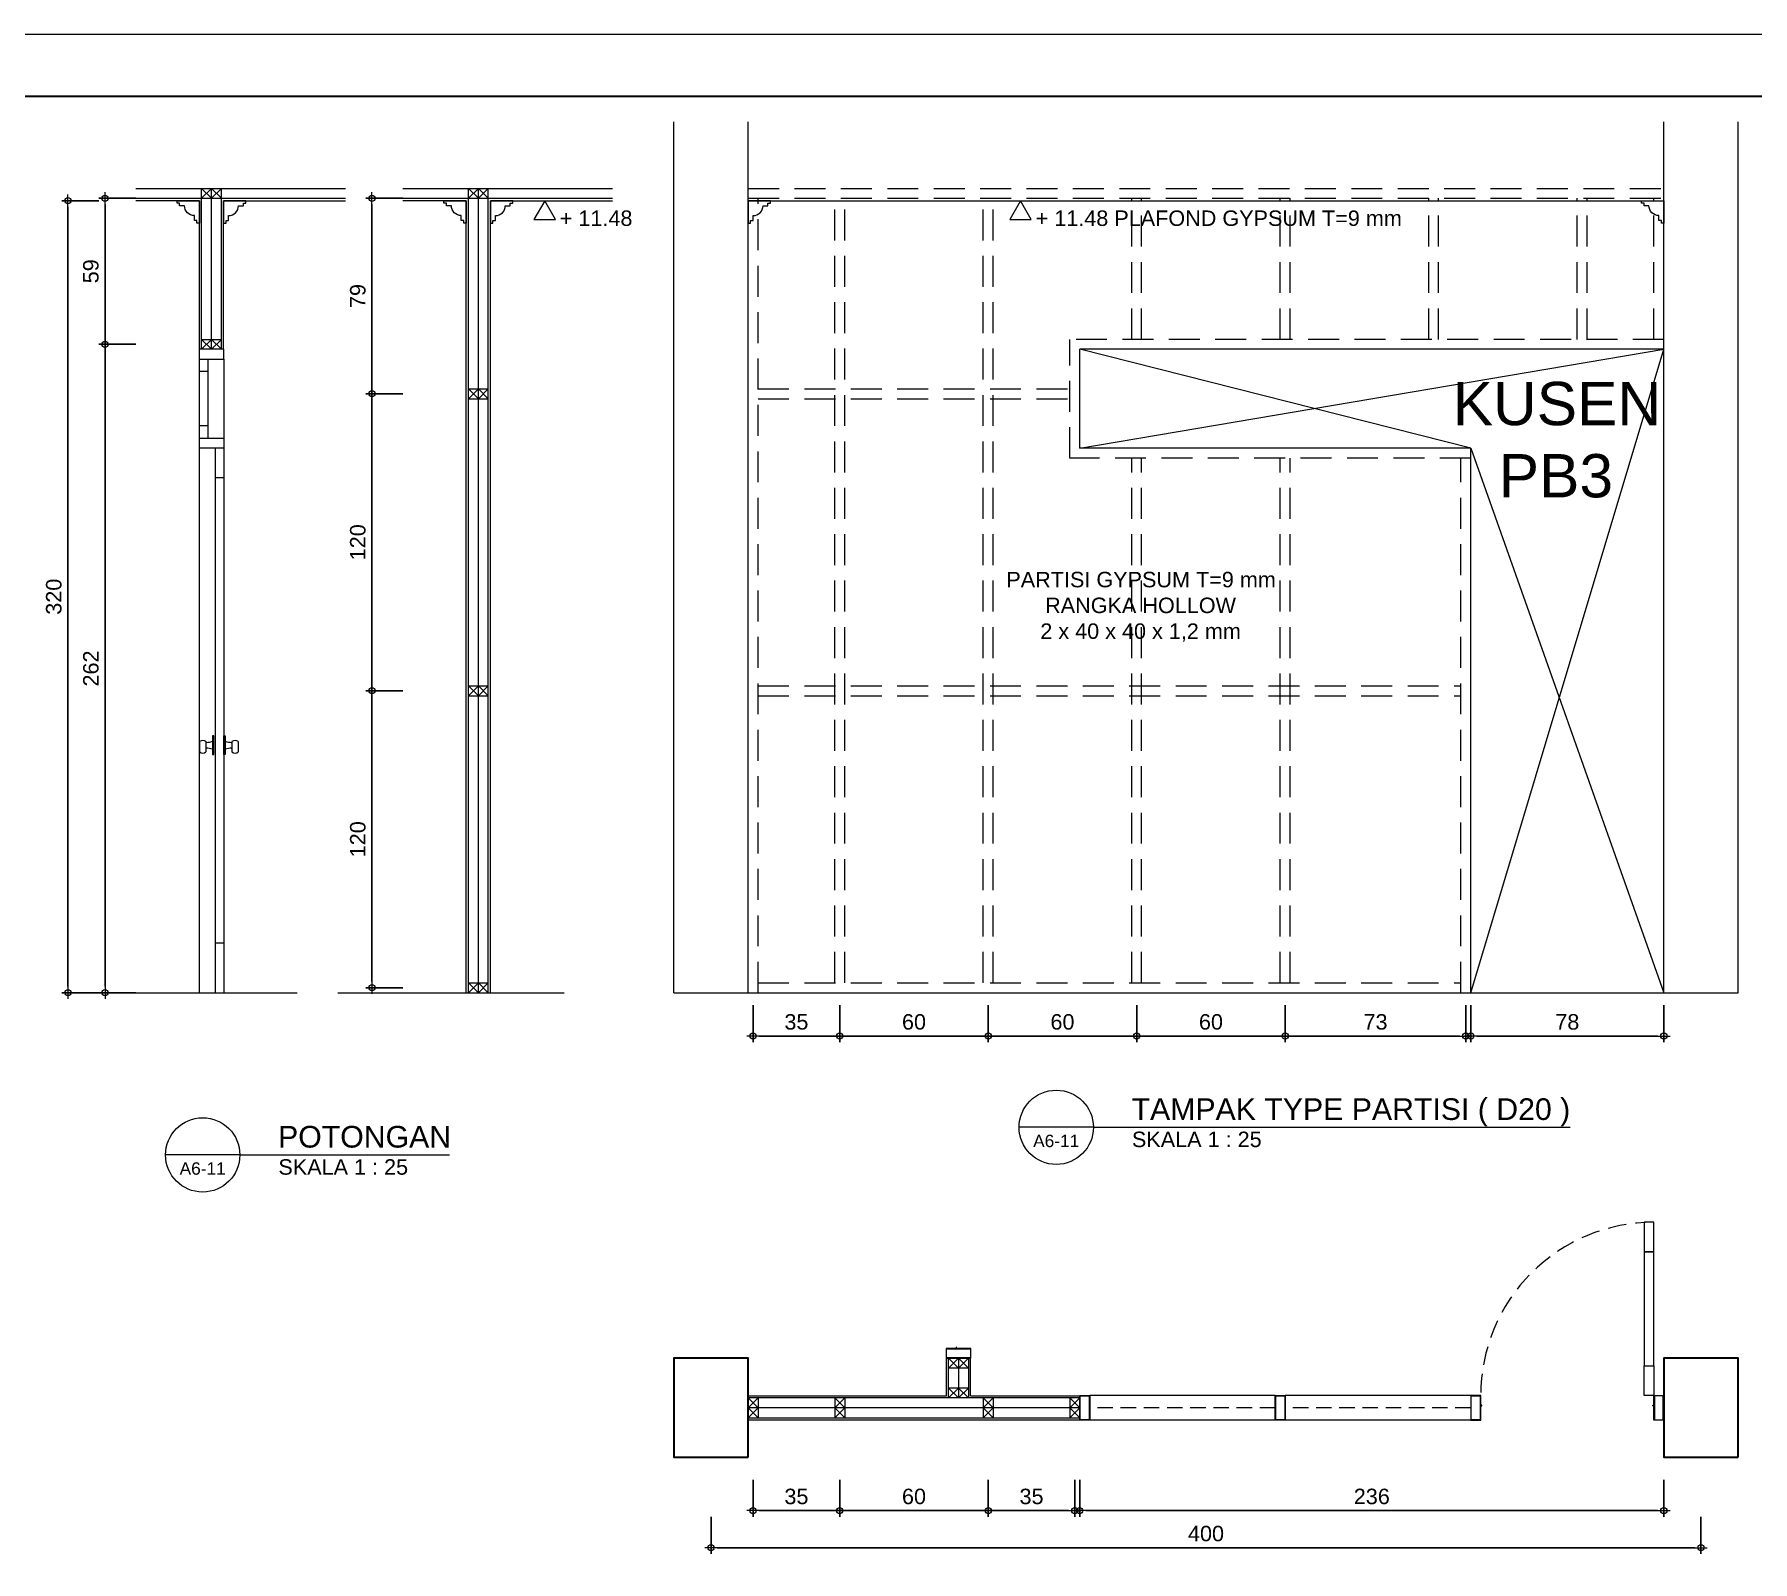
# Model space of a CAD drawing. Header units: millimetres. Extents: x -11 to 1625, y -267 to 180.
# Drawn here: x 933.04 to 960.81, y 38.32 to 63 of the extents above; entities that cross this region are included whole.
import ezdxf
from ezdxf.enums import TextEntityAlignment as Align

# ---------------------------------------------------------------- set-up
doc = ezdxf.new("R2010")
doc.units = ezdxf.units.MM
doc.linetypes.add('HIDDEN', pattern=[0.375, 0.25, -0.125])
for name, color, linetype, lineweight in [('ars', 11, 'Continuous', 5), ('GRS KOP', 1, 'Continuous', 35), ('KOLOM', 1, 'Continuous', 30), ('kop', 7, 'Continuous', 20), ('kus', 63, 'Continuous', 15), ('lan', 7, 'Continuous', 15), ('not', 7, 'Continuous', 20), ('PARTISI', 190, 'Continuous', 9), ('pla', 213, 'Continuous', 15), ('tem', 5, 'Continuous', 20), ('u', 6, 'Continuous', 20)]:
    doc.layers.add(name, color=color, linetype=linetype, lineweight=lineweight)
doc.styles.add('BARU', font='complex.shx')
doc.styles.add('S', font='SIMPLEX', dxfattribs={"width": 1.1})
doc.styles.get("Standard").update_dxf_attribs({"font": 'ARIALUNI.TTF'})
doc.dimstyles.new('SK-25', dxfattribs={"dimtxt": 0.25, "dimasz": 0.1, "dimexe": 0.1, "dimexo": 0, "dimgap": 0.1, "dimtad": 1, "dimdec": 0, "dimlfac": 25, "dimzin": 12, "dimdsep": 46, "dimtxsty": 'Standard', "dimblk": 'BULAT', "dimcen": 0.1, "dimclrd": 256, "dimadec": 0, "dimazin": 3, "dimtfac": 1, "dimtdec": 0, "dimtofl": 0, "dimtmove": 0, "dimatfit": 3, "dimldrblk": 'BULAT', "dimfxl": 0, "dimtolj": 1, "dimtzin": 0, "dimarcsym": 0})

# ---------------------------------------------------------------- blocks, each defined once
blk = doc.blocks.new('kop')
at = {"layer": 'GRS KOP'}
blk.add_lwpolyline([(1, 54), (83, 54), (83, 1), (1, 1)], close=True, dxfattribs=at)
at = {"layer": 'kop', "color": 7}
blk.add_line((84, 55), (0, 55), dxfattribs=at)
at = {"layer": 'kop', "style": 'BARU', "flags": 4}
for p, height in [((73.8, 5.4), 0.35), ((80.303, 5.382), 0.25), ((73.8, 4.9), 0.35), ((80.303, 4.882), 0.25), ((73.8, 4.4), 0.35), ((80.303, 4.382), 0.25)]:
    blk.add_attdef('-', p, '', height=height, dxfattribs=at)
at = {"layer": 'kop', "flags": 4}
for tag, p in [('AR-00', (78.057, 2.648)), ('00', (81.238, 2.647))]:
    blk.add_attdef(tag, text='', height=0.35, dxfattribs=at).set_placement(p, align=Align.MIDDLE)
blk = doc.blocks.new('Ndtpd')
blk.add_line((0.747, 0), (-0.747, 0))
blk.add_circle((0, 0), 0.747)
at = {"flags": 4}
for tag, height, p in [('NO', 0.5, (0, 0.148)), ('NOLBR', 0.3, (0, -0.398))]:
    blk.add_attdef(tag, text='', height=height, dxfattribs=at).set_placement(p, align=Align.CENTER)
for tag, p, height in [('NDTPD', (1.516, 0.148), 0.5), ('SKALA', (1.523, -0.398), 0.3)]:
    blk.add_attdef(tag, p, '', height=height, dxfattribs=at)
blk = doc.blocks.new('K1')
at = {"layer": 'KOLOM'}
blk.add_lwpolyline([(0.2, 0.15), (-0.2, 0.15), (-0.2, -0.15), (0.2, -0.15), (0.2, 0.15)], dxfattribs=at)
blk = doc.blocks.new('P 70')
at = {"linetype": 'HIDDEN', "ltscale": 0.3}
blk.add_lwpolyline([(-0.74, 0.1, -0.414214), (-0.04, 0.8, -1.303225)], format="xyb", dxfattribs=at)
for points in [[(-0.04, 0.8), (-0.08, 0.8), (-0.08, 0.68), (-0.04, 0.68)], [(-0.04, 0.68), (-0.08, 0.68), (-0.08, 0.22), (-0.04, 0.22)], [(-0.04, 0.1), (-0.08, 0.1), (-0.08, 0.22), (-0.04, 0.22)], [(-0.7351, 0.06), (-0.74, 0.06), (-0.74, 0.0615), (-0.74, 0.1), (-0.78, 0.1), (-0.78, 0), (-0.74, 0), (-0.74, 0.0565), (-0.7351, 0.0583)], [(-0.742, 0.002), (-0.778, 0.002), (-0.778, 0.098), (-0.742, 0.098)], [(-0.0449, 0.06), (-0.04, 0.06), (-0.04, 0.0615), (-0.04, 0.1), (0, 0.1), (0, 0), (-0.04, 0), (-0.04, 0.0565), (-0.0449, 0.0583)], [(-0.038, 0.002), (-0.002, 0.002), (-0.002, 0.098), (-0.038, 0.098)]]:
    blk.add_lwpolyline(points, close=True)
blk = doc.blocks.new('BULAT')
for p, q in [((-1, 0), (1, 0)), ((0, -1), (0, 1))]:
    blk.add_line(p, q)
blk.add_circle((0, 0), 0.5)
blk = doc.blocks.new('*D2588')
at = {"layer": 'Defpoints', "color": 0, "ltscale": 0.15}
for p in [(948.458, 47.311), (950.858, 47.311), (950.858, 46.811)]:
    blk.add_point(p, dxfattribs=at)
at = {"layer": 'u', "color": 0, "lineweight": -2, "ltscale": 0.15}
for p, q in [((948.458, 47.311), (948.458, 46.711)), ((950.858, 47.311), (950.858, 46.711))]:
    blk.add_line(p, q, dxfattribs=at)
at = {"layer": 'u', "lineweight": -2, "ltscale": 0.15}
blk.add_line((948.558, 46.811), (950.758, 46.811), dxfattribs=at)
at = {"layer": 'u', "lineweight": -2, "ltscale": 0.15, "xscale": 0.1, "yscale": 0.1, "zscale": 0.1, "rotation": 180}
blk.add_blockref('BULAT', (948.458, 46.811), dxfattribs=at)
at = {"layer": 'u', "lineweight": -2, "ltscale": 0.15, "xscale": 0.1, "yscale": 0.1, "zscale": 0.1}
blk.add_blockref('BULAT', (950.858, 46.811), dxfattribs=at)
at = {"layer": 'u', "color": 0, "ltscale": 0.15, "insert": (949.658, 47.038), "char_height": 0.25, "attachment_point": 5}
blk.add_mtext('\\A1;60', dxfattribs=at)
blk = doc.blocks.new('*D2589')
at = {"layer": 'Defpoints', "color": 0, "ltscale": 0.15}
for p in [(950.858, 47.311), (953.258, 47.311), (953.258, 46.811)]:
    blk.add_point(p, dxfattribs=at)
at = {"layer": 'u', "color": 0, "lineweight": -2, "ltscale": 0.15}
for p, q in [((950.858, 47.311), (950.858, 46.711)), ((953.258, 47.311), (953.258, 46.711))]:
    blk.add_line(p, q, dxfattribs=at)
at = {"layer": 'u', "lineweight": -2, "ltscale": 0.15}
blk.add_line((950.958, 46.811), (953.158, 46.811), dxfattribs=at)
at = {"layer": 'u', "lineweight": -2, "ltscale": 0.15, "xscale": 0.1, "yscale": 0.1, "zscale": 0.1, "rotation": 180}
blk.add_blockref('BULAT', (950.858, 46.811), dxfattribs=at)
at = {"layer": 'u', "lineweight": -2, "ltscale": 0.15, "xscale": 0.1, "yscale": 0.1, "zscale": 0.1}
blk.add_blockref('BULAT', (953.258, 46.811), dxfattribs=at)
at = {"layer": 'u', "color": 0, "ltscale": 0.15, "insert": (952.058, 47.038), "char_height": 0.25, "attachment_point": 5}
blk.add_mtext('\\A1;60', dxfattribs=at)
blk = doc.blocks.new('*D2590')
at = {"layer": 'Defpoints', "color": 0, "ltscale": 0.15}
for p in [(946.058, 47.311), (948.458, 47.311), (948.458, 46.811)]:
    blk.add_point(p, dxfattribs=at)
at = {"layer": 'u', "color": 0, "lineweight": -2, "ltscale": 0.15}
for p, q in [((946.058, 47.311), (946.058, 46.711)), ((948.458, 47.311), (948.458, 46.711))]:
    blk.add_line(p, q, dxfattribs=at)
at = {"layer": 'u', "lineweight": -2, "ltscale": 0.15}
blk.add_line((946.158, 46.811), (948.358, 46.811), dxfattribs=at)
at = {"layer": 'u', "lineweight": -2, "ltscale": 0.15, "xscale": 0.1, "yscale": 0.1, "zscale": 0.1, "rotation": 180}
blk.add_blockref('BULAT', (946.058, 46.811), dxfattribs=at)
at = {"layer": 'u', "lineweight": -2, "ltscale": 0.15, "xscale": 0.1, "yscale": 0.1, "zscale": 0.1}
blk.add_blockref('BULAT', (948.458, 46.811), dxfattribs=at)
at = {"layer": 'u', "color": 0, "ltscale": 0.15, "insert": (947.258, 47.038), "char_height": 0.25, "attachment_point": 5}
blk.add_mtext('\\A1;60', dxfattribs=at)
blk = doc.blocks.new('*D2591')
at = {"layer": 'Defpoints', "color": 0, "ltscale": 0.15}
for p in [(944.658, 47.311), (946.058, 47.311), (946.058, 46.811)]:
    blk.add_point(p, dxfattribs=at)
at = {"layer": 'u', "color": 0, "lineweight": -2, "ltscale": 0.15}
for p, q in [((944.658, 47.311), (944.658, 46.711)), ((946.058, 47.311), (946.058, 46.711))]:
    blk.add_line(p, q, dxfattribs=at)
at = {"layer": 'u', "lineweight": -2, "ltscale": 0.15}
blk.add_line((944.758, 46.811), (945.958, 46.811), dxfattribs=at)
at = {"layer": 'u', "lineweight": -2, "ltscale": 0.15, "xscale": 0.1, "yscale": 0.1, "zscale": 0.1, "rotation": 180}
blk.add_blockref('BULAT', (944.658, 46.811), dxfattribs=at)
at = {"layer": 'u', "lineweight": -2, "ltscale": 0.15, "xscale": 0.1, "yscale": 0.1, "zscale": 0.1}
blk.add_blockref('BULAT', (946.058, 46.811), dxfattribs=at)
at = {"layer": 'u', "color": 0, "ltscale": 0.15, "insert": (945.358, 47.038), "char_height": 0.25, "attachment_point": 5}
blk.add_mtext('\\A1;35', dxfattribs=at)
blk = doc.blocks.new('*D2592')
at = {"layer": 'Defpoints', "color": 0, "ltscale": 0.15}
for p in [(953.258, 47.311), (956.178, 47.311), (956.178, 46.811)]:
    blk.add_point(p, dxfattribs=at)
at = {"layer": 'u', "color": 0, "lineweight": -2, "ltscale": 0.15}
for p, q in [((953.258, 47.311), (953.258, 46.711)), ((956.178, 47.311), (956.178, 46.711))]:
    blk.add_line(p, q, dxfattribs=at)
at = {"layer": 'u', "lineweight": -2, "ltscale": 0.15}
blk.add_line((953.358, 46.811), (956.078, 46.811), dxfattribs=at)
at = {"layer": 'u', "lineweight": -2, "ltscale": 0.15, "xscale": 0.1, "yscale": 0.1, "zscale": 0.1, "rotation": 180}
blk.add_blockref('BULAT', (953.258, 46.811), dxfattribs=at)
at = {"layer": 'u', "lineweight": -2, "ltscale": 0.15, "xscale": 0.1, "yscale": 0.1, "zscale": 0.1}
blk.add_blockref('BULAT', (956.178, 46.811), dxfattribs=at)
at = {"layer": 'u', "color": 0, "ltscale": 0.15, "insert": (954.718, 47.038), "char_height": 0.25, "attachment_point": 5}
blk.add_mtext('\\A1;73', dxfattribs=at)
blk = doc.blocks.new('*D2593')
at = {"layer": 'Defpoints', "color": 0, "ltscale": 0.15}
for p in [(956.258, 47.311), (959.378, 47.311), (959.378, 46.811)]:
    blk.add_point(p, dxfattribs=at)
at = {"layer": 'u', "color": 0, "lineweight": -2, "ltscale": 0.15}
for p, q in [((956.258, 47.311), (956.258, 46.711)), ((959.378, 47.311), (959.378, 46.711))]:
    blk.add_line(p, q, dxfattribs=at)
at = {"layer": 'u', "lineweight": -2, "ltscale": 0.15}
blk.add_line((956.358, 46.811), (959.278, 46.811), dxfattribs=at)
at = {"layer": 'u', "lineweight": -2, "ltscale": 0.15, "xscale": 0.1, "yscale": 0.1, "zscale": 0.1, "rotation": 180}
blk.add_blockref('BULAT', (956.258, 46.811), dxfattribs=at)
at = {"layer": 'u', "lineweight": -2, "ltscale": 0.15, "xscale": 0.1, "yscale": 0.1, "zscale": 0.1}
blk.add_blockref('BULAT', (959.378, 46.811), dxfattribs=at)
at = {"layer": 'u', "color": 0, "ltscale": 0.15, "insert": (957.818, 47.038), "char_height": 0.25, "attachment_point": 5}
blk.add_mtext('\\A1;78', dxfattribs=at)
blk = doc.blocks.new('PEILA')
blk.add_lwpolyline([(-0.188, -0.325), (0.188, -0.325), (0, 0)], close=True)
at = {"style": 'S', "width": 1.1, "flags": 4}
blk.add_attdef('CAT', (0.265, -0.289), '', height=0.2, dxfattribs=at)
blk = doc.blocks.new('*D2594')
at = {"layer": 'Defpoints', "color": 0, "ltscale": 0.15}
for p in [(948.458, 39.64), (949.858, 39.64), (949.858, 39.14)]:
    blk.add_point(p, dxfattribs=at)
at = {"layer": 'u', "color": 0, "lineweight": -2, "ltscale": 0.15}
for p, q in [((948.458, 39.64), (948.458, 39.04)), ((949.858, 39.64), (949.858, 39.04))]:
    blk.add_line(p, q, dxfattribs=at)
at = {"layer": 'u', "lineweight": -2, "ltscale": 0.15}
blk.add_line((948.558, 39.14), (949.758, 39.14), dxfattribs=at)
at = {"layer": 'u', "lineweight": -2, "ltscale": 0.15, "xscale": 0.1, "yscale": 0.1, "zscale": 0.1, "rotation": 180}
blk.add_blockref('BULAT', (948.458, 39.14), dxfattribs=at)
at = {"layer": 'u', "lineweight": -2, "ltscale": 0.15, "xscale": 0.1, "yscale": 0.1, "zscale": 0.1}
blk.add_blockref('BULAT', (949.858, 39.14), dxfattribs=at)
at = {"layer": 'u', "color": 0, "ltscale": 0.15, "insert": (949.158, 39.368), "char_height": 0.25, "attachment_point": 5}
blk.add_mtext('\\A1;35', dxfattribs=at)
blk = doc.blocks.new('*D2595')
at = {"layer": 'Defpoints', "color": 0, "ltscale": 0.15}
for p in [(946.058, 39.64), (948.458, 39.64), (948.458, 39.14)]:
    blk.add_point(p, dxfattribs=at)
at = {"layer": 'u', "color": 0, "lineweight": -2, "ltscale": 0.15}
for p, q in [((946.058, 39.64), (946.058, 39.04)), ((948.458, 39.64), (948.458, 39.04))]:
    blk.add_line(p, q, dxfattribs=at)
at = {"layer": 'u', "lineweight": -2, "ltscale": 0.15}
blk.add_line((946.158, 39.14), (948.358, 39.14), dxfattribs=at)
at = {"layer": 'u', "lineweight": -2, "ltscale": 0.15, "xscale": 0.1, "yscale": 0.1, "zscale": 0.1, "rotation": 180}
blk.add_blockref('BULAT', (946.058, 39.14), dxfattribs=at)
at = {"layer": 'u', "lineweight": -2, "ltscale": 0.15, "xscale": 0.1, "yscale": 0.1, "zscale": 0.1}
blk.add_blockref('BULAT', (948.458, 39.14), dxfattribs=at)
at = {"layer": 'u', "color": 0, "ltscale": 0.15, "insert": (947.258, 39.368), "char_height": 0.25, "attachment_point": 5}
blk.add_mtext('\\A1;60', dxfattribs=at)
blk = doc.blocks.new('*D2596')
at = {"layer": 'Defpoints', "color": 0, "ltscale": 0.15}
for p in [(944.658, 39.64), (946.058, 39.64), (946.058, 39.14)]:
    blk.add_point(p, dxfattribs=at)
at = {"layer": 'u', "color": 0, "lineweight": -2, "ltscale": 0.15}
for p, q in [((944.658, 39.64), (944.658, 39.04)), ((946.058, 39.64), (946.058, 39.04))]:
    blk.add_line(p, q, dxfattribs=at)
at = {"layer": 'u', "lineweight": -2, "ltscale": 0.15}
blk.add_line((944.758, 39.14), (945.958, 39.14), dxfattribs=at)
at = {"layer": 'u', "lineweight": -2, "ltscale": 0.15, "xscale": 0.1, "yscale": 0.1, "zscale": 0.1, "rotation": 180}
blk.add_blockref('BULAT', (944.658, 39.14), dxfattribs=at)
at = {"layer": 'u', "lineweight": -2, "ltscale": 0.15, "xscale": 0.1, "yscale": 0.1, "zscale": 0.1}
blk.add_blockref('BULAT', (946.058, 39.14), dxfattribs=at)
at = {"layer": 'u', "color": 0, "ltscale": 0.15, "insert": (945.358, 39.368), "char_height": 0.25, "attachment_point": 5}
blk.add_mtext('\\A1;35', dxfattribs=at)
blk = doc.blocks.new('*D2597')
at = {"layer": 'Defpoints', "color": 0, "ltscale": 0.15}
for p in [(949.938, 39.64), (959.378, 39.64), (959.378, 39.14)]:
    blk.add_point(p, dxfattribs=at)
at = {"layer": 'u', "color": 0, "lineweight": -2, "ltscale": 0.15}
for p, q in [((949.938, 39.64), (949.938, 39.04)), ((959.378, 39.64), (959.378, 39.04))]:
    blk.add_line(p, q, dxfattribs=at)
at = {"layer": 'u', "lineweight": -2, "ltscale": 0.15}
blk.add_line((950.038, 39.14), (959.278, 39.14), dxfattribs=at)
at = {"layer": 'u', "lineweight": -2, "ltscale": 0.15, "xscale": 0.1, "yscale": 0.1, "zscale": 0.1, "rotation": 180}
blk.add_blockref('BULAT', (949.938, 39.14), dxfattribs=at)
at = {"layer": 'u', "lineweight": -2, "ltscale": 0.15, "xscale": 0.1, "yscale": 0.1, "zscale": 0.1}
blk.add_blockref('BULAT', (959.378, 39.14), dxfattribs=at)
at = {"layer": 'u', "color": 0, "ltscale": 0.15, "insert": (954.658, 39.368), "char_height": 0.25, "attachment_point": 5}
blk.add_mtext('\\A1;236', dxfattribs=at)
blk = doc.blocks.new('*D2598')
at = {"layer": 'Defpoints', "color": 0, "ltscale": 0.15}
for p in [(943.978, 39.04), (959.978, 39.04), (959.978, 38.54)]:
    blk.add_point(p, dxfattribs=at)
at = {"layer": 'u', "color": 0, "lineweight": -2, "ltscale": 0.15}
for p, q in [((943.978, 39.04), (943.978, 38.44)), ((959.978, 39.04), (959.978, 38.44))]:
    blk.add_line(p, q, dxfattribs=at)
at = {"layer": 'u', "lineweight": -2, "ltscale": 0.15}
blk.add_line((944.078, 38.54), (959.878, 38.54), dxfattribs=at)
at = {"layer": 'u', "lineweight": -2, "ltscale": 0.15, "xscale": 0.1, "yscale": 0.1, "zscale": 0.1, "rotation": 180}
blk.add_blockref('BULAT', (943.978, 38.54), dxfattribs=at)
at = {"layer": 'u', "lineweight": -2, "ltscale": 0.15, "xscale": 0.1, "yscale": 0.1, "zscale": 0.1}
blk.add_blockref('BULAT', (959.978, 38.54), dxfattribs=at)
at = {"layer": 'u', "color": 0, "ltscale": 0.15, "insert": (951.978, 38.768), "char_height": 0.25, "attachment_point": 5}
blk.add_mtext('\\A1;400', dxfattribs=at)
blk = doc.blocks.new('*D2615')
at = {"layer": 'Defpoints', "color": 0, "ltscale": 0.15}
for p in [(934.683, 57.991), (934.183, 47.511), (934.683, 47.511)]:
    blk.add_point(p, dxfattribs=at)
at = {"layer": 'u', "color": 0, "lineweight": -2, "ltscale": 0.15}
for p, q in [((934.683, 57.991), (934.083, 57.991)), ((934.683, 47.511), (934.083, 47.511))]:
    blk.add_line(p, q, dxfattribs=at)
at = {"layer": 'u', "lineweight": -2, "ltscale": 0.15}
blk.add_line((934.183, 57.891), (934.183, 47.611), dxfattribs=at)
at = {"layer": 'u', "lineweight": -2, "ltscale": 0.15, "xscale": 0.1, "yscale": 0.1, "zscale": 0.1}
for p, rotation in [((934.183, 57.991), 90), ((934.183, 47.511), 270)]:
    blk.add_blockref('BULAT', p, dxfattribs=dict(at, rotation=rotation))
at = {"layer": 'u', "color": 0, "ltscale": 0.15, "insert": (933.955, 52.751), "char_height": 0.25, "attachment_point": 5, "rotation": 90}
blk.add_mtext('\\A1;262', dxfattribs=at)
blk = doc.blocks.new('*D2616')
at = {"layer": 'Defpoints', "color": 0, "ltscale": 0.15}
for p in [(934.683, 60.351), (934.183, 57.991), (934.683, 57.991)]:
    blk.add_point(p, dxfattribs=at)
at = {"layer": 'u', "color": 0, "lineweight": -2, "ltscale": 0.15}
for p, q in [((934.683, 60.351), (934.083, 60.351)), ((934.683, 57.991), (934.083, 57.991))]:
    blk.add_line(p, q, dxfattribs=at)
at = {"layer": 'u', "lineweight": -2, "ltscale": 0.15}
blk.add_line((934.183, 60.251), (934.183, 58.091), dxfattribs=at)
at = {"layer": 'u', "lineweight": -2, "ltscale": 0.15, "xscale": 0.1, "yscale": 0.1, "zscale": 0.1}
for p, rotation in [((934.183, 60.351), 90), ((934.183, 57.991), 270)]:
    blk.add_blockref('BULAT', p, dxfattribs=dict(at, rotation=rotation))
at = {"layer": 'u', "color": 0, "ltscale": 0.15, "insert": (933.955, 59.171), "char_height": 0.25, "attachment_point": 5, "rotation": 90}
blk.add_mtext('\\A1;59', dxfattribs=at)
blk = doc.blocks.new('*D2617')
at = {"layer": 'Defpoints', "color": 0, "ltscale": 0.15}
for p in [(934.083, 60.311), (933.583, 47.511), (934.083, 47.511)]:
    blk.add_point(p, dxfattribs=at)
at = {"layer": 'u', "color": 0, "lineweight": -2, "ltscale": 0.15}
for p, q in [((934.083, 60.311), (933.483, 60.311)), ((934.083, 47.511), (933.483, 47.511))]:
    blk.add_line(p, q, dxfattribs=at)
at = {"layer": 'u', "lineweight": -2, "ltscale": 0.15}
blk.add_line((933.583, 60.211), (933.583, 47.611), dxfattribs=at)
at = {"layer": 'u', "lineweight": -2, "ltscale": 0.15, "xscale": 0.1, "yscale": 0.1, "zscale": 0.1}
for p, rotation in [((933.583, 60.311), 90), ((933.583, 47.511), 270)]:
    blk.add_blockref('BULAT', p, dxfattribs=dict(at, rotation=rotation))
at = {"layer": 'u', "color": 0, "ltscale": 0.15, "insert": (933.355, 53.911), "char_height": 0.25, "attachment_point": 5, "rotation": 90}
blk.add_mtext('\\A1;320', dxfattribs=at)
blk = doc.blocks.new('*D2618')
at = {"layer": 'Defpoints', "color": 0, "ltscale": 0.15}
for p in [(938.996, 60.351), (938.496, 57.191), (938.996, 57.191)]:
    blk.add_point(p, dxfattribs=at)
at = {"layer": 'u', "color": 0, "lineweight": -2, "ltscale": 0.15}
for p, q in [((938.996, 60.351), (938.396, 60.351)), ((938.996, 57.191), (938.396, 57.191))]:
    blk.add_line(p, q, dxfattribs=at)
at = {"layer": 'u', "lineweight": -2, "ltscale": 0.15}
blk.add_line((938.496, 60.251), (938.496, 57.291), dxfattribs=at)
at = {"layer": 'u', "lineweight": -2, "ltscale": 0.15, "xscale": 0.1, "yscale": 0.1, "zscale": 0.1}
for p, rotation in [((938.496, 60.351), 90), ((938.496, 57.191), 270)]:
    blk.add_blockref('BULAT', p, dxfattribs=dict(at, rotation=rotation))
at = {"layer": 'u', "color": 0, "ltscale": 0.15, "insert": (938.269, 58.771), "char_height": 0.25, "attachment_point": 5, "rotation": 90}
blk.add_mtext('\\A1;79', dxfattribs=at)
blk = doc.blocks.new('*D2619')
at = {"layer": 'Defpoints', "color": 0, "ltscale": 0.15}
for p in [(938.996, 52.391), (938.496, 47.591), (938.996, 47.591)]:
    blk.add_point(p, dxfattribs=at)
at = {"layer": 'u', "color": 0, "lineweight": -2, "ltscale": 0.15}
for p, q in [((938.996, 52.391), (938.396, 52.391)), ((938.996, 47.591), (938.396, 47.591))]:
    blk.add_line(p, q, dxfattribs=at)
at = {"layer": 'u', "lineweight": -2, "ltscale": 0.15}
blk.add_line((938.496, 52.291), (938.496, 47.691), dxfattribs=at)
at = {"layer": 'u', "lineweight": -2, "ltscale": 0.15, "xscale": 0.1, "yscale": 0.1, "zscale": 0.1}
for p, rotation in [((938.496, 52.391), 90), ((938.496, 47.591), 270)]:
    blk.add_blockref('BULAT', p, dxfattribs=dict(at, rotation=rotation))
at = {"layer": 'u', "color": 0, "ltscale": 0.15, "insert": (938.269, 49.991), "char_height": 0.25, "attachment_point": 5, "rotation": 90}
blk.add_mtext('\\A1;120', dxfattribs=at)
blk = doc.blocks.new('*D2620')
at = {"layer": 'Defpoints', "color": 0, "ltscale": 0.15}
for p in [(938.996, 57.191), (938.496, 52.391), (938.996, 52.391)]:
    blk.add_point(p, dxfattribs=at)
at = {"layer": 'u', "color": 0, "lineweight": -2, "ltscale": 0.15}
for p, q in [((938.996, 57.191), (938.396, 57.191)), ((938.996, 52.391), (938.396, 52.391))]:
    blk.add_line(p, q, dxfattribs=at)
at = {"layer": 'u', "lineweight": -2, "ltscale": 0.15}
blk.add_line((938.496, 57.091), (938.496, 52.491), dxfattribs=at)
at = {"layer": 'u', "lineweight": -2, "ltscale": 0.15, "xscale": 0.1, "yscale": 0.1, "zscale": 0.1}
for p, rotation in [((938.496, 57.191), 90), ((938.496, 52.391), 270)]:
    blk.add_blockref('BULAT', p, dxfattribs=dict(at, rotation=rotation))
at = {"layer": 'u', "color": 0, "ltscale": 0.15, "insert": (938.269, 54.791), "char_height": 0.25, "attachment_point": 5, "rotation": 90}
blk.add_mtext('\\A1;120', dxfattribs=at)

msp = doc.modelspace()

# ---------------------------------------------------------------- linework, layer by layer
at = {"layer": 'ars'}
for p, q in [((935.7072121, 60.3105409), (934.682846, 60.3105409)), ((935.7072121, 57.9105409), (935.7072121, 60.3105409)), ((935.7432121, 60.3505409), (935.9032121, 60.5105409)), ((935.7432121, 60.5105409), (935.9032121, 60.3505409)), ((935.9032121, 60.5105409), (936.0632121, 60.3505409)), ((935.9032121, 60.3505409), (936.0632121, 60.5105409)), ((936.0992121, 57.9105409), (936.0992121, 60.3105409)), ((936.0992121, 60.3105409), (938.0695894, 60.3105409)), ((940.0208425, 60.3105409), (938.9964765, 60.3105409)), ((940.0208425, 47.5105409), (940.0208425, 60.3105409)), ((940.0568425, 60.3505409), (940.2168425, 60.5105409)), ((940.0568425, 60.5105409), (940.2168425, 60.3505409)), ((940.2168425, 60.5105409), (940.3768425, 60.3505409)), ((940.2168425, 60.3505409), (940.3768425, 60.5105409)), ((940.4128425, 47.5105409), (940.4128425, 60.3105409)), ((940.4128425, 60.3105409), (942.3832199, 60.3105409)), ((944.5777428, 60.3105409), (959.3777428, 60.3105409)), ((935.7432121, 57.9105409), (935.9032121, 58.0705409)), ((935.7432121, 58.0705409), (935.9032121, 57.9105409)), ((935.9032121, 58.0705409), (936.0632121, 57.9105409)), ((935.9032121, 57.9105409), (936.0632121, 58.0705409)), ((940.0568425, 57.1105409), (940.2168425, 57.2705409)), ((940.0568425, 57.2705409), (940.2168425, 57.1105409)), ((940.2168425, 57.2705409), (940.3768425, 57.1105409)), ((940.2168425, 57.1105409), (940.3768425, 57.2705409)), ((940.0568425, 52.3105409), (940.2168425, 52.4705409)), ((940.0568425, 52.4705409), (940.2168425, 52.3105409)), ((940.2168425, 52.4705409), (940.3768425, 52.3105409)), ((940.2168425, 52.3105409), (940.3768425, 52.4705409)), ((940.0568425, 47.5105409), (940.2168425, 47.6705409)), ((940.0568425, 47.6705409), (940.2168425, 47.5105409)), ((940.2168425, 47.6705409), (940.3768425, 47.5105409)), ((940.2168425, 47.5105409), (940.3768425, 47.6705409)), ((947.7817428, 40.9981412), (947.7817428, 41.6021412)), ((947.8177428, 41.6021412), (947.9777428, 41.4421412)), ((947.8177428, 41.4421412), (947.9777428, 41.6021412)), ((947.9777428, 41.4421412), (948.1377428, 41.6021412)), ((947.9777428, 41.6021412), (948.1377428, 41.4421412)), ((948.1737428, 40.9981412), (948.1737428, 41.6021412)), ((947.8177428, 40.9621412), (947.9777428, 41.1221412)), ((947.8177428, 41.1221412), (947.9777428, 40.9621412)), ((947.9777428, 41.1221412), (948.1377428, 40.9621412)), ((947.9777428, 40.9621412), (948.1377428, 41.1221412)), ((944.5777428, 40.9981412), (947.7817428, 40.9981412)), ((944.7377428, 40.8021412), (944.5777428, 40.9621412)), ((944.5777428, 40.8021412), (944.7377428, 40.9621412)), ((945.9777428, 40.8021412), (946.1377428, 40.9621412)), ((946.1377428, 40.8021412), (945.9777428, 40.9621412)), ((948.1737428, 40.9981412), (949.9377428, 40.9981412)), ((948.3777428, 40.8021412), (948.5377428, 40.9621412)), ((948.5377428, 40.8021412), (948.3777428, 40.9621412)), ((949.7777428, 40.8021412), (949.9377428, 40.9621412)), ((949.9377428, 40.8021412), (949.7777428, 40.9621412)), ((944.5777428, 40.6421412), (944.7377428, 40.8021412)), ((944.7377428, 40.6421412), (944.5777428, 40.8021412)), ((944.5777428, 40.6061412), (949.9377428, 40.6061412)), ((946.1377428, 40.6421412), (945.9777428, 40.8021412)), ((945.9777428, 40.6421412), (946.1377428, 40.8021412)), ((948.5377428, 40.6421412), (948.3777428, 40.8021412)), ((948.3777428, 40.6421412), (948.5377428, 40.8021412)), ((949.9377428, 40.6421412), (949.7777428, 40.8021412)), ((949.7777428, 40.6421412), (949.9377428, 40.8021412))]:
    msp.add_line(p, q, dxfattribs=at)
for points in [[(935.9432121, 51.6605409), (935.9202048, 51.6605409), (935.9202048, 51.3605409), (935.9432121, 51.3605409)], [(936.1032121, 51.6605409), (936.1262193, 51.6605409), (936.1262193, 51.3605409), (936.1032121, 51.3605409)]]:
    msp.add_lwpolyline(points, close=True, dxfattribs=at)
for points in [[(935.711979, 51.5695931), (935.711979, 51.402466)], [(935.811979, 51.5695931), (935.811979, 51.402466)], [(935.8257569, 51.5574858), (935.811979, 51.5574858)], [(935.8257569, 51.4635959), (935.811979, 51.4635959)], [(936.2206673, 51.5574858), (936.2344452, 51.5574858)], [(936.2206673, 51.4635959), (936.2344452, 51.4635959)], [(936.2344452, 51.5695931), (936.2344452, 51.402466)], [(936.3344452, 51.5695931), (936.3344452, 51.402466)]]:
    msp.add_lwpolyline(points, dxfattribs=at)
for centre, radius, start, end in [((935.761979, 51.5096243), 0.0780785, 50.17975461, 129.82024539), ((935.761979, 51.4624347), 0.0780785, 230.17975461, 309.82024539), ((935.8209244, 51.8560591), 0.2986124, 269.07273269, 289.4189203), ((935.8209244, 51.1650226), 0.2986124, 70.5810797, 90.92726731), ((936.2254998, 51.8560591), 0.2986124, 250.5810797, 270.92726731), ((936.2254998, 51.1650226), 0.2986124, 89.07273269, 109.4189203), ((936.2844452, 51.5096243), 0.0780785, 50.17975461, 129.82024539), ((936.2844452, 51.4624347), 0.0780785, 230.17975461, 309.82024539)]:
    msp.add_arc(centre, radius, start, end, dxfattribs=at)
at = {"layer": 'kus'}
for p, q in [((959.3777428, 57.9105409), (949.9377428, 57.9105409)), ((949.9377428, 56.3105409), (949.9377428, 57.9105409)), ((956.2577428, 56.3105409), (949.9377428, 57.9105409)), ((949.9377428, 56.3105409), (959.3777428, 57.9105409)), ((956.2577428, 47.5105409), (959.3777428, 57.9105409)), ((935.7032121, 57.7505409), (935.7032121, 47.5105409)), ((935.8432121, 57.5505409), (935.7032121, 57.5505409)), ((935.8432121, 57.7505409), (935.8432121, 56.4705409)), ((936.1032121, 57.7505409), (936.1032121, 47.5105409)), ((935.8432121, 56.6705409), (935.7032121, 56.6705409)), ((936.1032121, 56.4705409), (935.7032121, 56.4705409)), ((936.1032121, 56.3105409), (935.7032121, 56.3105409)), ((935.9632121, 56.3105409), (935.9632121, 47.5105409)), ((956.2577428, 56.3105409), (949.9377428, 56.3105409)), ((956.2577428, 47.5105409), (956.2577428, 56.3105409)), ((956.2577428, 56.3105409), (959.3777428, 47.5105409)), ((936.1032121, 55.8305409), (935.9632121, 55.8305409)), ((936.1032121, 48.3105409), (935.9632121, 48.3105409)), ((953.0977428, 41.0021412), (950.0977428, 41.0021412)), ((956.2577428, 41.0021412), (953.2577428, 41.0021412)), ((953.0977428, 40.6021412), (950.0977428, 40.6021412)), ((956.2577428, 40.6021412), (953.2577428, 40.6021412))]:
    msp.add_line(p, q, dxfattribs=at)
at = {"layer": 'kus', "linetype": 'HIDDEN'}
for p, q in [((953.0977428, 40.8021412), (950.0977428, 40.8021412)), ((956.2577428, 40.8021412), (953.2577428, 40.8021412))]:
    msp.add_line(p, q, dxfattribs=at)
at = {"layer": 'kus'}
for points in [[(935.7032121, 57.7505409), (936.1032121, 57.7505409), (936.1032121, 57.9105409), (935.7032121, 57.9105409)], [(947.9377428, 41.7816945), (947.9377428, 41.7621412), (947.9319335, 41.7621412), (947.7777428, 41.7621412), (947.7777428, 41.6021412), (948.1777428, 41.6021412), (948.1777428, 41.7621412), (947.951767, 41.7621412), (947.9447318, 41.7816945)], [(948.1697428, 41.7541412), (948.1697428, 41.6101412), (947.7857428, 41.6101412), (947.7857428, 41.7541412)], [(949.9377428, 41.0021412), (950.0977428, 41.0021412), (950.0977428, 40.6021412), (949.9377428, 40.6021412)], [(949.9457428, 40.9941412), (950.0897428, 40.9941412), (950.0897428, 40.6101412), (949.9457428, 40.6101412)], [(953.0977428, 41.0021412), (953.2577428, 41.0021412), (953.2577428, 40.6021412), (953.0977428, 40.6021412)], [(953.1057428, 40.9941412), (953.2497428, 40.9941412), (953.2497428, 40.6101412), (953.1057428, 40.6101412)]]:
    msp.add_lwpolyline(points, close=True, dxfattribs=at)
at = {"layer": 'lan'}
for p, q in [((933.6328347, 47.5105409), (937.290693, 47.5105409)), ((937.9464652, 47.5105409), (941.6043235, 47.5105409)), ((943.3777428, 47.5105409), (960.5777428, 47.5105409))]:
    msp.add_line(p, q, dxfattribs=at)
for points in [[(935.3872121, 60.2305409), (935.3872121, 60.2705409), (935.3472121, 60.2705409), (935.3472121, 60.3105409), (935.7072121, 60.3105409), (935.7072121, 59.9505409), (935.6672121, 59.9505409), (935.6672121, 59.9905409), (935.6272121, 59.9905409), (935.6272121, 60.0705409, -0.4142135624), (935.4672121, 60.2305409)], [(936.4192121, 60.2305409), (936.4192121, 60.2705409), (936.4592121, 60.2705409), (936.4592121, 60.3105409), (936.0992121, 60.3105409), (936.0992121, 59.9505409), (936.1392121, 59.9505409), (936.1392121, 59.9905409), (936.1792121, 59.9905409), (936.1792121, 60.0705409, 0.4142135624), (936.3392121, 60.2305409)], [(939.7008425, 60.2305409), (939.7008425, 60.2705409), (939.6608425, 60.2705409), (939.6608425, 60.3105409), (940.0208425, 60.3105409), (940.0208425, 59.9505409), (939.9808425, 59.9505409), (939.9808425, 59.9905409), (939.9408425, 59.9905409), (939.9408425, 60.0705409, -0.4142135624), (939.7808425, 60.2305409)], [(940.7328425, 60.2305409), (940.7328425, 60.2705409), (940.7728425, 60.2705409), (940.7728425, 60.3105409), (940.4128425, 60.3105409), (940.4128425, 59.9505409), (940.4528425, 59.9505409), (940.4528425, 59.9905409), (940.4928425, 59.9905409), (940.4928425, 60.0705409, 0.4142135624), (940.6528425, 60.2305409)], [(944.8977428, 60.2305409), (944.8977428, 60.2705409), (944.9377428, 60.2705409), (944.9377428, 60.3105409), (944.5777428, 60.3105409), (944.5777428, 59.9505409), (944.6177428, 59.9505409), (944.6177428, 59.9905409), (944.6577428, 59.9905409), (944.6577428, 60.0705409, 0.4142135624), (944.8177428, 60.2305409)], [(959.0577428, 60.2305409), (959.0577428, 60.2705409), (959.0177428, 60.2705409), (959.0177428, 60.3105409), (959.3777428, 60.3105409), (959.3777428, 59.9505409), (959.3377428, 59.9505409), (959.3377428, 59.9905409), (959.2977428, 59.9905409), (959.2977428, 60.0705409, -0.4142135624), (959.1377428, 60.2305409)]]:
    msp.add_lwpolyline(points, format="xyb", close=True, dxfattribs=at)
at = {"layer": 'not'}
for p, q in [((950.1571994, 45.3356037), (957.8639668, 45.3356037)), ((936.3612748, 44.8894113), (939.7492962, 44.8894113))]:
    msp.add_line(p, q, dxfattribs=at)
at = {"layer": 'PARTISI'}
for p, q in [((935.7432121, 57.9105409), (935.7432121, 60.5105409)), ((935.7432121, 60.5105409), (936.0632121, 60.5105409)), ((935.9032121, 57.9105409), (935.9032121, 60.5105409)), ((936.0632121, 57.9105409), (936.0632121, 60.5105409)), ((940.0568425, 47.5105409), (940.0568425, 60.5105409)), ((940.0568425, 60.5105409), (940.3768425, 60.5105409)), ((940.2168425, 47.5105409), (940.2168425, 60.5105409)), ((940.3768425, 47.5105409), (940.3768425, 60.5105409)), ((935.7432121, 58.0705409), (936.0632121, 58.0705409)), ((940.0568425, 57.2705409), (940.3768425, 57.2705409)), ((940.0568425, 57.1105409), (940.3768425, 57.1105409)), ((940.0568425, 52.4705409), (940.3768425, 52.4705409)), ((940.0568425, 52.3105409), (940.3768425, 52.3105409)), ((940.0568425, 47.6705409), (940.3768425, 47.6705409)), ((947.8177428, 40.9621412), (947.8177428, 41.6021412)), ((948.1377428, 41.4421412), (947.8177428, 41.4421412)), ((947.9777428, 41.6021412), (947.9777428, 40.9621412)), ((948.1377428, 41.6021412), (948.1377428, 40.9621412)), ((948.1377428, 41.1221412), (947.8177428, 41.1221412)), ((949.9377428, 40.9621412), (944.5777428, 40.9621412)), ((944.7377428, 40.9621412), (944.7377428, 40.6421412)), ((945.9777428, 40.9621412), (945.9777428, 40.6421412)), ((946.1377428, 40.9621412), (946.1377428, 40.6421412)), ((948.3777428, 40.9621412), (948.3777428, 40.6421412)), ((948.5377428, 40.9621412), (948.5377428, 40.6421412)), ((949.7777428, 40.9621412), (949.7777428, 40.6421412)), ((949.9377428, 40.8021412), (944.5777428, 40.8021412)), ((944.5777428, 40.6421412), (949.9377428, 40.6421412))]:
    msp.add_line(p, q, dxfattribs=at)
at = {"layer": 'PARTISI', "linetype": 'HIDDEN', "ltscale": 2}
for p, q in [((944.5777428, 60.5105409), (959.3777428, 60.5105409)), ((944.5777428, 60.3505409), (959.3777428, 60.3505409)), ((944.7377428, 47.5105409), (944.7377428, 60.3505409)), ((945.9777428, 47.6705409), (945.9777428, 60.3505409)), ((946.1377428, 47.6705409), (946.1377428, 60.3505409)), ((948.3777428, 47.6705409), (948.3777428, 60.3505409)), ((948.5377428, 47.6705409), (948.5377428, 60.3505409)), ((950.7777428, 58.0705409), (950.7777428, 60.3505409)), ((950.9377428, 58.0705409), (950.9377428, 60.3505409)), ((953.1777428, 58.0705409), (953.1777428, 60.3505409)), ((953.3377428, 58.0705409), (953.3377428, 60.3505409)), ((955.5777428, 58.0705409), (955.5777428, 60.3505409)), ((955.7377428, 58.0705409), (955.7377428, 60.3505409)), ((957.9777428, 58.0705409), (957.9777428, 60.3505409)), ((958.1377428, 58.0705409), (958.1377428, 60.3505409)), ((959.2177428, 58.0705409), (959.2177428, 60.3505409)), ((959.3777428, 58.0705409), (949.7777428, 58.0705409)), ((949.7777428, 56.1505409), (949.7777428, 58.0705409)), ((944.7377428, 57.2705409), (949.7777428, 57.2705409)), ((944.7377428, 57.1105409), (949.7777428, 57.1105409)), ((956.2577428, 56.1505409), (949.7777428, 56.1505409)), ((950.7777428, 47.6705409), (950.7777428, 56.1505409)), ((950.9377428, 47.6705409), (950.9377428, 56.1505409)), ((953.1777428, 47.6705409), (953.1777428, 56.1505409)), ((953.3377428, 47.6705409), (953.3377428, 56.1505409)), ((956.0977428, 47.5105409), (956.0977428, 56.1505409)), ((944.7377428, 52.4705409), (956.0977428, 52.4705409)), ((944.7377428, 52.3105409), (956.0977428, 52.3105409)), ((944.7377428, 47.6705409), (956.0977428, 47.6705409))]:
    msp.add_line(p, q, dxfattribs=at)
at = {"layer": 'pla'}
for p, q in [((934.682846, 60.5105409), (938.0695894, 60.5105409)), ((934.682846, 60.3505409), (938.0695894, 60.3505409)), ((938.9964765, 60.5105409), (942.3832199, 60.5105409)), ((938.9964765, 60.3505409), (942.3832199, 60.3505409))]:
    msp.add_line(p, q, dxfattribs=at)
at = {"layer": 'tem'}
for p, q in [((943.3777428, 47.5105409), (943.3777428, 61.5880786)), ((944.5777428, 47.5105409), (944.5777428, 61.5880786)), ((959.3777428, 47.5105409), (959.3777428, 61.5880786)), ((960.5777428, 47.5105409), (960.5777428, 61.5880786))]:
    msp.add_line(p, q, dxfattribs=at)

# ---------------------------------------------------------------- block references
at = {"layer": 'KOLOM', "xscale": 4, "yscale": 4, "zscale": 4, "rotation": 270}
for p in [(943.9777428, 40.8021412), (959.9777428, 40.8021412)]:
    msp.add_blockref('K1', p, dxfattribs=at)
at = {"layer": 'kop'}
msp.add_blockref('kop', (911.2141622, 8), dxfattribs=at)
at = {"layer": 'kus', "linetype": 'HIDDEN', "xscale": 4, "yscale": 4, "zscale": 4}
msp.add_blockref('P 70', (959.3777428, 40.6021412), dxfattribs=at)
at = {"layer": 'not'}
ref = msp.add_blockref('PEILA', (941.2894309, 60.3105409), dxfattribs=dict(at, xscale=0.9237604307034012, yscale=0.9237604307034012, zscale=0.9237604307034012))
ref.add_attrib('CAT', '+ 11.48', (941.5327762, 59.903989), dxfattribs={"layer": '0', "height": 0.25, "flags": 4})
ref = msp.add_blockref('PEILA', (948.9809636, 60.3105409), dxfattribs=dict(at, xscale=0.9237604307034012, yscale=0.9237604307034012, zscale=0.9237604307034012))
ref.add_attrib('CAT', '+ 11.48 PLAFOND GYPSUM T=9 mm', (949.2243089, 59.903989), dxfattribs={"layer": '0', "height": 0.25, "flags": 4})
ref = msp.add_blockref('Ndtpd', (949.5571994, 45.3356037), dxfattribs=dict(at, xscale=0.803212851405533, yscale=0.803212851405533, zscale=0.803212851405533))
ref.add_attrib('NDTPD', 'TAMPAK TYPE PARTISI ( D20 )', (950.774884, 45.4541296), dxfattribs={"layer": '0', "height": 0.35, "flags": 4})
ref.add_attrib('NOLBR', 'A6-11', dxfattribs={"layer": '0', "height": 0.2, "flags": 4}).set_placement((949.5568722, 45.0156338), align=Align.CENTER)
ref.add_attrib('SKALA', 'SKALA 1 : 25', (950.7806841, 45.0156338), dxfattribs={"layer": '0', "height": 0.25, "flags": 4})
ref = msp.add_blockref('Ndtpd', (935.7612748, 44.8894113), dxfattribs=dict(at, xscale=0.803212851405533, yscale=0.803212851405533, zscale=0.803212851405533))
ref.add_attrib('NDTPD', 'POTONGAN', (936.9789595, 45.0079371), dxfattribs={"layer": '0', "height": 0.35, "flags": 4})
ref.add_attrib('NOLBR', 'A6-11', dxfattribs={"layer": '0', "height": 0.2, "flags": 4}).set_placement((935.7609476, 44.5694414), align=Align.CENTER)
ref.add_attrib('SKALA', 'SKALA 1 : 25', (936.9847595, 44.5694414), dxfattribs={"layer": '0', "height": 0.25, "flags": 4})

# ---------------------------------------------------------------- texts
at = {"layer": 'not', "attachment_point": 1}
for s, width, insert, char_height in [('\\pi0.098628;KUSEN \\P\\pi0.8428;PB3', 3.416491229, (955.8667192, 57.3836231), 0.7), ('\\pi0.035568;PARTISI GYPSUM T=9 mm\\P\\pi0.66227;RANGKA HOLLOW\\P\\pi0.58494;2 x 40 x 40 x 1,2 mm', 4.378435059, (948.7152448, 54.3132908), 0.25)]:
    msp.add_mtext_dynamic_manual_height_columns(s, width=width, gutter_width=4.3707989, heights=[0], dxfattribs=dict(at, insert=insert, char_height=char_height))

# ---------------------------------------------------------------- dimensions: what is measured, and where the dimension line sits
at = {"layer": 'u', "ltscale": 0.15}
for base, p1, p2, picture, middle in [((933.582846, 47.5105409), (934.082846, 60.3105409), (934.082846, 47.5105409), '*D2617', (933.582846, 53.9105409)), ((934.182846, 57.9905409), (934.682846, 60.3505409), (934.682846, 57.9905409), '*D2616', (934.182846, 59.1705409)), ((938.4964765, 57.1905409), (938.9964765, 60.3505409), (938.9964765, 57.1905409), '*D2618', (938.4964765, 58.7705409)), ((934.182846, 47.5105409), (934.682846, 57.9905409), (934.682846, 47.5105409), '*D2615', (934.182846, 52.7505409)), ((938.4964765, 52.3905409), (938.9964765, 57.1905409), (938.9964765, 52.3905409), '*D2620', (938.4964765, 54.7905409)), ((938.4964765, 47.5905409), (938.9964765, 52.3905409), (938.9964765, 47.5905409), '*D2619', (938.4964765, 49.9905409))]:
    dim = msp.add_linear_dim(base=base, p1=p1, p2=p2, angle=270, dimstyle='SK-25', dxfattribs=at)
    dim.commit()
    dim.dimension.update_dxf_attribs({"geometry": picture, "text_midpoint": middle, "dimtype": 160})
for base, p1, p2, picture, middle in [((946.0577428, 46.8105409), (944.6577428, 47.3105409), (946.0577428, 47.3105409), '*D2591', (945.3577428, 46.8105409)), ((948.4577428, 46.8105409), (946.0577428, 47.3105409), (948.4577428, 47.3105409), '*D2590', (947.2577428, 46.8105409)), ((950.8577428, 46.8105409), (948.4577428, 47.3105409), (950.8577428, 47.3105409), '*D2588', (949.6577428, 46.8105409)), ((953.2577428, 46.8105409), (950.8577428, 47.3105409), (953.2577428, 47.3105409), '*D2589', (952.0577428, 46.8105409)), ((956.1777428, 46.8105409), (953.2577428, 47.3105409), (956.1777428, 47.3105409), '*D2592', (954.7177428, 46.8105409)), ((959.3777428, 46.8105409), (956.2577428, 47.3105409), (959.3777428, 47.3105409), '*D2593', (957.8177428, 46.8105409)), ((946.0577428, 39.1399583), (944.6577428, 39.6399583), (946.0577428, 39.6399583), '*D2596', (945.3577428, 39.1399583)), ((948.4577428, 39.1399583), (946.0577428, 39.6399583), (948.4577428, 39.6399583), '*D2595', (947.2577428, 39.1399583)), ((949.8577428, 39.1399583), (948.4577428, 39.6399583), (949.8577428, 39.6399583), '*D2594', (949.1577428, 39.1399583)), ((959.3777428, 39.1399583), (949.9377428, 39.6399583), (959.3777428, 39.6399583), '*D2597', (954.6577428, 39.1399583)), ((959.9777428, 38.5399583), (943.9777428, 39.0399583), (959.9777428, 39.0399583), '*D2598', (951.9777428, 38.5399583))]:
    dim = msp.add_linear_dim(base=base, p1=p1, p2=p2, dimstyle='SK-25', dxfattribs=at)
    dim.commit()
    dim.dimension.update_dxf_attribs({"geometry": picture, "text_midpoint": middle, "dimtype": 160})

doc.saveas('drawing.dxf')
